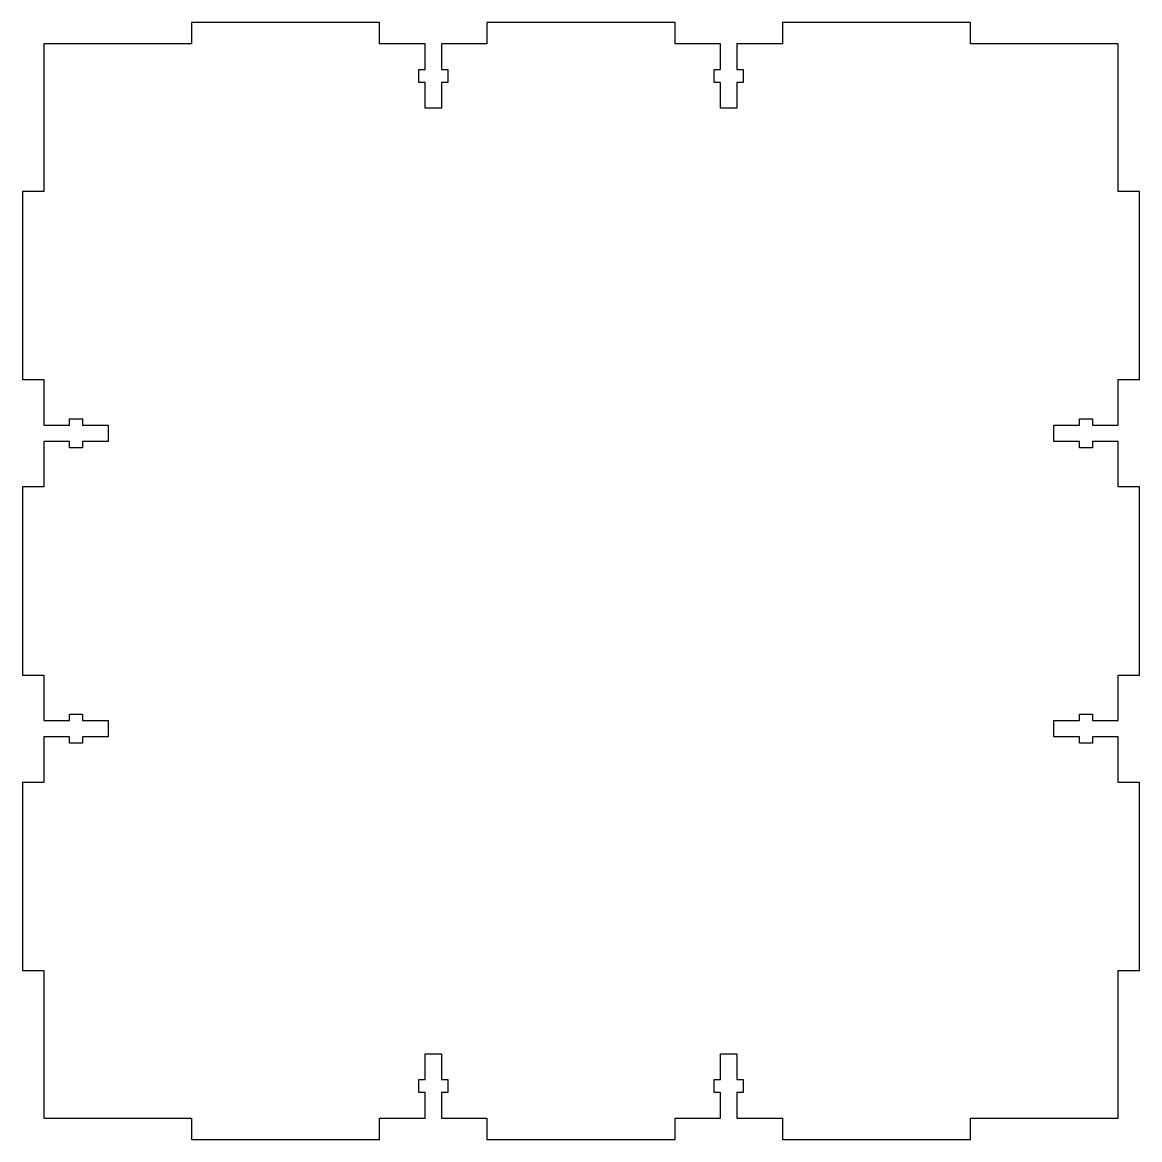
# Model space of a CAD drawing. Header units: millimetres. Extents: x -4 to 204, y -176 to 32.
import ezdxf

# ---------------------------------------------------------------- set-up
doc = ezdxf.new("R2010")
doc.units = ezdxf.units.MM

msp = doc.modelspace()

# ---------------------------------------------------------------- linework, layer by layer
msp.add_lwpolyline([(4.8, -101.5), (0, -101.5), (0, -110), (-4, -110), (-4, -145), (0, -145), (0, -172.5), (27.5, -172.5), (27.5, -176.5), (62.5, -176.5), (62.5, -172.5), (71, -172.5), (71, -167.7), (69.8, -167.7), (69.8, -165.3), (71, -165.3), (71, -160.5), (74, -160.5), (74, -165.3), (75.2, -165.3), (75.2, -167.7), (74, -167.7), (74, -172.5), (82.5, -172.5), (82.5, -176.5), (117.5, -176.5), (117.5, -172.5), (126, -172.5), (126, -167.7), (124.8, -167.7), (124.8, -165.3), (126, -165.3), (126, -160.5), (129, -160.5), (129, -165.3), (130.2, -165.3), (130.2, -167.7), (129, -167.7), (129, -172.5), (137.5, -172.5), (137.5, -176.5), (172.5, -176.5), (172.5, -172.5), (200, -172.5), (200, -145), (204, -145), (204, -110), (200, -110), (200, -101.5), (195.2, -101.5), (195.2, -102.7), (192.8, -102.7), (192.8, -101.5), (188, -101.5), (188, -98.5), (192.8, -98.5), (192.8, -97.3), (195.2, -97.3), (195.2, -98.5), (200, -98.5), (200, -90), (204, -90), (204, -55), (200, -55), (200, -46.5), (195.2, -46.5), (195.2, -47.7), (192.8, -47.7), (192.8, -46.5), (188, -46.5), (188, -43.5), (192.8, -43.5), (192.8, -42.3), (195.2, -42.3), (195.2, -43.5), (200, -43.5), (200, -35), (204, -35), (204, 0), (200, 0), (200, 27.5), (172.5, 27.5), (172.5, 31.5), (137.5, 31.5), (137.5, 27.5), (129, 27.5), (129, 22.7), (130.2, 22.7), (130.2, 20.3), (129, 20.3), (129, 15.5), (126, 15.5), (126, 20.3), (124.8, 20.3), (124.8, 22.7), (126, 22.7), (126, 27.5), (117.5, 27.5), (117.5, 31.5), (82.5, 31.5), (82.5, 27.5), (74, 27.5), (74, 22.7), (75.2, 22.7), (75.2, 20.3), (74, 20.3), (74, 15.5), (71, 15.5), (71, 20.3), (69.8, 20.3), (69.8, 22.7), (71, 22.7), (71, 27.5), (62.5, 27.5), (62.5, 31.5), (27.5, 31.5), (27.5, 27.5), (0, 27.5), (0, 0), (-4, 0), (-4, -35), (0, -35), (0, -43.5), (4.8, -43.5), (4.8, -42.3), (7.2, -42.3), (7.2, -43.5), (12, -43.5), (12, -46.5), (7.2, -46.5), (7.2, -47.7), (4.8, -47.7), (4.8, -46.5), (0, -46.5), (0, -55), (-4, -55), (-4, -90), (0, -90), (0, -98.5), (4.8, -98.5), (4.8, -97.3), (7.2, -97.3), (7.2, -98.5), (12, -98.5), (12, -101.5), (7.2, -101.5), (7.2, -102.7), (4.8, -102.7)], close=True)

doc.saveas('drawing.dxf')
